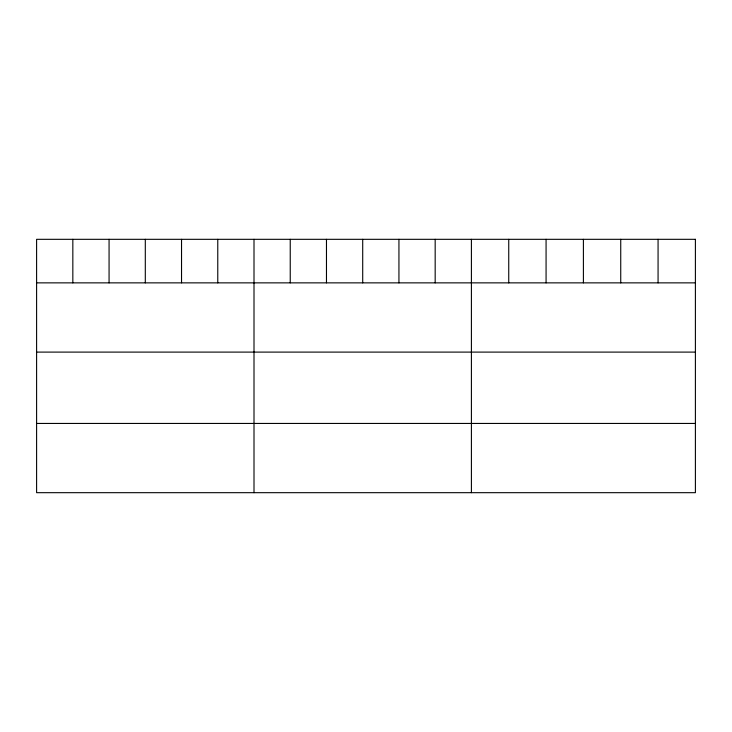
<?xml version="1.0" encoding="UTF-8"?>
<svg xmlns="http://www.w3.org/2000/svg" width="732" height="732" viewBox="0 0 732 732"><rect width="100%" height="100%" fill="white"/><g stroke="black" fill="none" stroke-linecap="round" stroke-linejoin="round"><path stroke-width="1.1" d="M36.6 282.863L695.4 282.863M36.6 352.101L695.4 352.101M36.6 423.444L695.4 423.444M658.068 239.318L658.068 282.863M620.736 239.318L620.736 282.863M583.404 239.318L583.404 282.863M546.072 239.318L546.072 282.863M508.74 239.318L508.74 282.863M471.408 239.318L471.408 492.682M435.174 239.318L435.174 282.863M398.94 239.318L398.94 282.863M362.706 239.318L362.706 282.863M326.472 239.318L326.472 282.863M290.238 239.318L290.238 282.863M254.004 239.318L254.004 492.682M217.77 239.318L217.77 282.863M181.536 239.318L181.536 282.863M145.302 239.318L145.302 282.863M109.068 239.318L109.068 282.863M72.834 239.318L72.834 282.863M695.4 239.318L36.6 239.318L36.6 492.682L695.4 492.682L695.4 239.318"/></g></svg>
